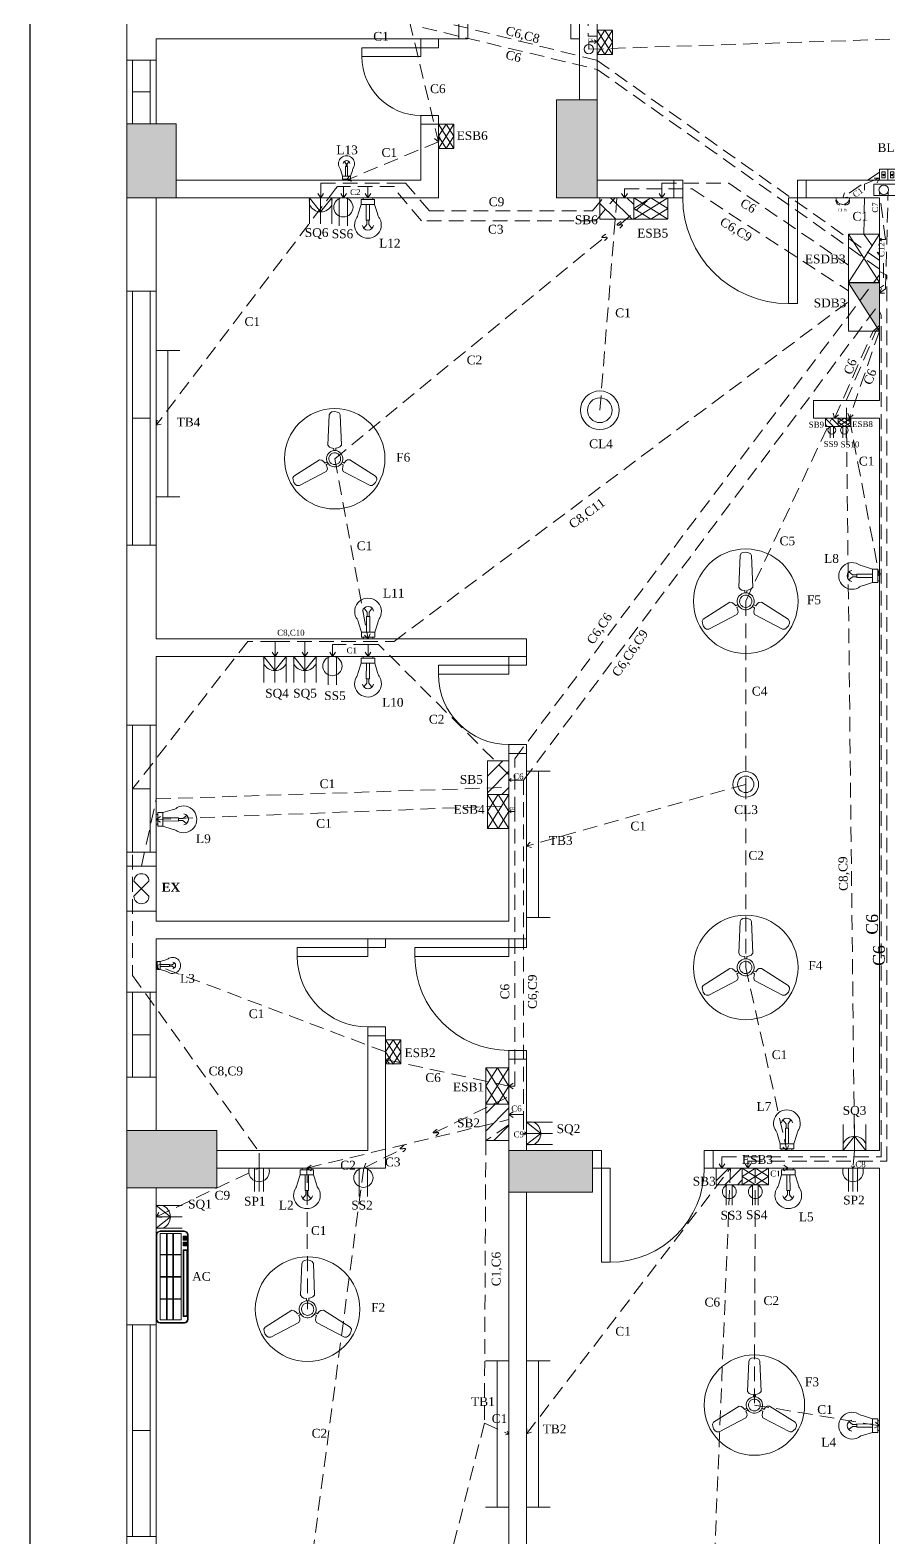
# Model space of a CAD drawing. Header units: inches. Extents: x -5775 to 2930, y 591 to 3437.
# Drawn here: x -3711 to -3419, y 852 to 1365 of the extents above; entities that cross this region are included whole.
import ezdxf

# ---------------------------------------------------------------- set-up
doc = ezdxf.new("R2010")
doc.units = ezdxf.units.IN
doc.header["$LTSCALE"] = 20
doc.header["$MEASUREMENT"] = 0
doc.linetypes.add('HIDDEN', pattern=[0.375, 0.25, -0.125])
doc.linetypes.add('HIDDENX2', pattern=[0.75, 0.5, -0.25])
doc.layers.get('0').update_dxf_attribs({"lineweight": 5})
for name, color, linetype, lineweight in [('apps', 6, 'Continuous', 5), ('Door', 32, 'Continuous', 5), ('EPS', 1, 'HIDDEN', 5), ('Feature', 6, 'Continuous', 5), ('Fitting', 6, 'Continuous', 5), ('INTER', 1, 'HIDDENX2', 5), ('MPS', 5, 'HIDDEN', 5), ('Pillar', 250, 'Continuous', 5), ('Window', 32, 'Continuous', 5)]:
    doc.layers.add(name, color=color, linetype=linetype, lineweight=lineweight)
doc.layers.add('Box Text', color=25, linetype='Continuous')
doc.styles.get("Standard").update_dxf_attribs({"font": 'times.ttf', "height": 6})
pattern_1 = [(315, (-205.471, 325.089), (3.977476, 3.977476), [])]

# ---------------------------------------------------------------- blocks, each defined once
blk = doc.blocks.new('Window1')
at = {"layer": 'Window'}
for p, q in [((36, 10), (-36, 10)), ((-36, 10), (-36, 0)), ((36, 0), (36, 10)), ((36, 8), (-36, 8)), ((0, 2), (0, 8)), ((-36, 2), (36, 2)), ((-36, 0), (36, 0))]:
    blk.add_line(p, q, dxfattribs=at)
blk = doc.blocks.new('Door1')
at = {"layer": 'Door'}
for points in [[(-6, 6), (-3, 6), (-3, 38), (-6, 38)], [(-41, 0), (-38, 0), (-38, 6), (-41, 6)], [(-3, 0), (0, 0), (0, 6), (-3, 6)]]:
    blk.add_lwpolyline(points, close=True, dxfattribs=at)
blk.add_arc((-6, 6), 32, 90, 180, dxfattribs=at)
blk = doc.blocks.new('Door2')
at = {"layer": 'Door'}
for points in [[(-6, 6), (-3, 6), (-3, 42), (-6, 42)], [(-45, 0), (-42, 0), (-42, 6), (-45, 6)], [(-3, 0), (0, 0), (0, 6), (-3, 6)]]:
    blk.add_lwpolyline(points, close=True, dxfattribs=at)
blk.add_arc((-6, 6), 36, 90, 180, dxfattribs=at)
blk = doc.blocks.new('Door3')
at = {"layer": 'Door'}
for points in [[(0, -3), (0, 0), (-6, 0), (-6, -3)], [(-6, -6), (-6, -3), (-30, -3), (-30, -6)], [(0, -33), (0, -30), (-6, -30), (-6, -33)]]:
    blk.add_lwpolyline(points, close=True, dxfattribs=at)
blk.add_arc((-6, -6), 24, 180, 270, dxfattribs=at)
blk = doc.blocks.new('Door4')
at = {"layer": 'Door'}
for points in [[(0, -3), (0, 0), (-6, 0), (-6, -3)], [(-26, -6), (-6, -6), (-6, -3), (-26, -3)], [(0, -29), (0, -26), (-6, -26), (-6, -29)]]:
    blk.add_lwpolyline(points, close=True, dxfattribs=at)
blk.add_arc((-6, -6), 20, 180, 270, dxfattribs=at)
blk = doc.blocks.new('Bulb')
at = {"layer": 'Feature'}
for p, q in [((-2.03, -0.08), (-2.64, -0.08)), ((-2.64, -0.08), (-2.64, -1.8)), ((-2.64, -1.8), (1.98, -1.8)), ((-0.85, -1.8), (-0.85, -7.14)), ((0.23, -7.14), (0.19, -1.8)), ((1.98, -0.08), (1.3, -0.08)), ((1.98, -1.8), (1.98, -0.08)), ((-0.65, -8.62), (-1.71, -9.96)), ((-0.85, -7.14), (0.23, -7.14)), ((-0.65, -7.14), (-0.65, -8.62)), ((0.02, -7.14), (0.02, -8.62)), ((0.02, -8.62), (1.03, -9.88))]:
    blk.add_line(p, q, dxfattribs=at)
blk.add_lwpolyline([(-2.03, 0.48), (1.3, 0.48), (1.3, -0.08), (-2.03, -0.08)], close=True, dxfattribs=at)
for centre, radius, start, end in [((-7.1, -4.32), 3.57, 319.3254, 349.8989), ((7.2, -4.26), 4.27, 189.3945, 214.7634), ((-0.36, -8.77), 4.55, 152.26, 27.133), ((-0.35, -8.62), 1.9, 189.2667, 350.3204)]:
    blk.add_arc(centre, radius, start, end, dxfattribs=at)
at = {"layer": 'Fitting'}
for p, q in [((-2.64, -1.8), (-3.59, -4.95)), ((1.98, -1.8), (2.99, -4.96))]:
    blk.add_line(p, q, dxfattribs=at)
blk = doc.blocks.new('Tube Light')
at = {"layer": 'Feature'}
for p, q in [((-4, 0), (-8, 0)), ((-8, 0), (0, 0)), ((-4, -26.55), (-4, 0)), ((-4, 0), (-4, -49.79)), ((-4, -49.79), (-8, -49.79)), ((-8, -49.79), (0, -49.79)), ((-7, -49.79), (-7, -49.79))]:
    blk.add_line(p, q, dxfattribs=at)
blk = doc.blocks.new('Lower Socket')
at = {"layer": 'Feature'}
for p, q in [((-10, -2.23), (0.01, -2.23)), ((-5.82, -4.12), (-10, -4.12)), ((-10, -6.01), (0.01, -6.01)), ((0.01, -4.12), (-5.82, -4.12)), ((-1.45, -6.01), (-5.39, -6.01)), ((-1.45, -2.23), (-5.38, -2.23)), ((0.01, 0), (0.01, -8.24))]:
    blk.add_line(p, q, dxfattribs=at)
blk.add_ellipse((-1.45, -4.12), major_axis=(3.09, 3.09), ratio=1, start_param=6.728827, end_param=10.549932, dxfattribs=at)
blk = doc.blocks.new('Fan')
at = {"layer": 'apps'}
blk.add_circle((0, 0), 17.79, dxfattribs=at)
at = {"layer": 'Feature'}
for p, q in [((-1.94, 15.59), (-2.4, 4.83)), ((-1.53, 16.32), (-1.94, 15.59)), ((-1.01, 16.59), (-1.53, 16.32)), ((0, 16.75), (-1.01, 16.59)), ((0.92, 16.52), (0, 16.75)), ((1.59, 16.23), (0.92, 16.52)), ((1.95, 15.59), (1.59, 16.23)), ((2.39, 4.84), (1.95, 15.59)), ((-2.4, 4.83), (-1.88, 4.1)), ((-1.88, 4.1), (-1.31, 3.82)), ((-1.31, 3.82), (-0.36, 3.69)), ((-0.36, 3.69), (-0.35, 2.87)), ((0.37, 3.71), (0.98, 3.86)), ((0.37, 2.87), (0.37, 3.71)), ((0.98, 3.86), (1.83, 4.18)), ((1.83, 4.18), (2.39, 4.84)), ((-5.38, -0.35), (-14.48, -6.11)), ((-12.53, -9.47), (-2.99, -4.5)), ((-4.53, -0.5), (-5.38, -0.35)), ((-3.83, -1.08), (-4.53, -0.5)), ((-3.4, -1.54), (-3.83, -1.08)), ((-2.67, -1.11), (-3.4, -1.54)), ((-3.02, -2.16), (-2.31, -1.73)), ((-2.65, -3.04), (-3.02, -2.16)), ((-2.99, -4.5), (-2.61, -3.68)), ((-2.61, -3.68), (-2.65, -3.04)), ((2.3, -1.75), (3.03, -2.18)), ((3.38, -1.53), (2.66, -1.13)), ((2.85, -2.77), (2.7, -3.68)), ((2.7, -3.68), (3, -4.49)), ((3.03, -2.18), (2.85, -2.77)), ((3, -4.49), (12.53, -9.49)), ((3.96, -0.77), (3.38, -1.53)), ((4.49, -0.42), (3.96, -0.77)), ((5.39, -0.34), (4.49, -0.42)), ((14.47, -6.11), (5.39, -0.34)), ((-14.48, -6.11), (-14.85, -6.74)), ((-14.85, -6.74), (-14.76, -7.47)), ((-14.76, -7.47), (-14.51, -8.37)), ((-14.51, -8.37), (-13.86, -9.17)), ((-13.86, -9.17), (-13.37, -9.49)), ((-13.37, -9.49), (-12.53, -9.47)), ((12.53, -9.49), (13.26, -9.5)), ((13.26, -9.5), (13.85, -9.05)), ((13.85, -9.05), (14.5, -8.38)), ((14.9, -6.83), (14.47, -6.11)), ((14.5, -8.38), (14.87, -7.42)), ((14.87, -7.42), (14.9, -6.83))]:
    blk.add_line(p, q, dxfattribs=at)
blk.add_ellipse((0, 0), major_axis=(-2.25, -1.81), ratio=1, start_param=0.1099272146712063, end_param=6.393112521850792, dxfattribs=at)
blk.add_open_spline([(-1.48, -1.48), (-1.33, -1.62), (-1.16, -1.75), (-0.67, -2.01), (-0.32, -2.09), (0.38, -2.08), (0.73, -1.99), (1.33, -1.65), (1.59, -1.4), (1.96, -0.8), (2.07, -0.46), (2.1, 0.24), (2.03, 0.59), (1.73, 1.22), (1.5, 1.49), (0.93, 1.9), (0.6, 2.03), (-0.09, 2.12), (-0.45, 2.07), (-1.1, 1.81), (-1.39, 1.6), (-1.83, 1.06), (-1.99, 0.73), (-2.12, 0.05), (-2.09, -0.31), (-1.89, -0.96), (-1.71, -1.25), (-1.48, -1.48)], degree=3, knots=[0.109927, 0.109927, 0.109927, 0.109927, 0.4073, 0.4073, 0.908424, 0.908424, 1.409547, 1.409547, 1.91067, 1.91067, 2.411794, 2.411794, 2.912917, 2.912917, 3.414041, 3.414041, 3.915164, 3.915164, 4.416287, 4.416287, 4.917411, 4.917411, 5.418534, 5.418534, 5.919658, 5.919658, 6.393113, 6.393113, 6.393113, 6.393113], dxfattribs=at)
blk = doc.blocks.new('Main Distribution Board')
at = {"layer": 'Feature'}
for p, q in [((0, 0), (-10.5, -16.45)), ((-10.5, 0), (0, -16.45))]:
    blk.add_line(p, q, dxfattribs=at)
at = {"layer": 'Fitting'}
for p, q in [((-10.5, -16.45), (-10.5, 0)), ((-10.5, 0), (0, 0)), ((0, 0), (0, -7.11)), ((0, -7.11), (0, -16.45)), ((0, -16.45), (-10.5, -16.45))]:
    blk.add_line(p, q, dxfattribs=at)
blk = doc.blocks.new('Meter Board')
at = {"layer": 'Feature', "color": 5}
blk.add_blockref('Main Distribution Board', (0, 0), dxfattribs=at)
blk = doc.blocks.new('com2')
at = {"layer": 'Feature'}
h = blk.add_hatch(dxfattribs=at)
h.set_pattern_fill('ANSI31', color=256, scale=45, angle=270, style=0)
h.set_pattern_definition(pattern_1)
h.paths.add_polyline_path([(-10.5, -16.45), (0, -16.45), (0, -7.11), (0, 0), (-10.5, 0)])
at = {"layer": 'apps'}
for p, q in [((-10.5, -24.68), (-5.25, -16.45)), ((-5.25, -16.45), (0, -24.68)), ((-5.25, -32.91), (-10.5, -24.68)), ((0, -24.68), (-5.25, -32.91))]:
    blk.add_line(p, q, dxfattribs=at)
at = {"layer": 'Feature'}
for p, q in [((-10.5, -16.45), (-10.5, 0)), ((-10.5, 0), (0, 0)), ((0, 0), (0, -7.11)), ((0, -7.11), (0, -16.45)), ((0, -16.45), (-10.5, -16.45))]:
    blk.add_line(p, q, dxfattribs=at)
at = {"layer": 'Feature', "color": 5}
blk.add_blockref('Meter Board', (0, -16.45), dxfattribs=at)
blk = doc.blocks.new('Switch Board')
at = {"layer": 'Feature'}
h = blk.add_hatch(dxfattribs=at)
h.set_pattern_fill('ANSI31', color=256, scale=45, angle=270, style=0)
h.set_pattern_definition(pattern_1)
h.paths.add_polyline_path([(-10.5, -16.45), (0, -16.45), (0, -7.11), (0, 0), (-10.5, 0)])
for p, q in [((-10.5, -16.45), (-10.5, 0)), ((-10.5, 0), (0, 0)), ((0, 0), (0, -7.11)), ((0, -7.11), (0, -16.45)), ((0, -16.45), (-10.5, -16.45))]:
    blk.add_line(p, q, dxfattribs=at)
blk = doc.blocks.new('Combined SBEMSB')
at = {"layer": 'Feature'}
h = blk.add_hatch(dxfattribs=at)
h.set_pattern_fill('ANSI31', color=256, scale=45, angle=270, style=0)
h.set_pattern_definition(pattern_1)
h.paths.add_polyline_path([(-10.5, -16.45), (0, -16.45), (0, -7.11), (0, 0), (-10.5, 0)])
at = {"layer": 'apps'}
for p, q in [((-10.5, -24.68), (-5.25, -16.45)), ((-5.25, -16.45), (0, -24.68)), ((-5.25, -32.91), (-10.5, -24.68)), ((0, -24.68), (-5.25, -32.91))]:
    blk.add_line(p, q, dxfattribs=at)
at = {"layer": 'Feature'}
for p, q in [((-10.5, -16.45), (-10.5, 0)), ((-10.5, 0), (0, 0)), ((0, 0), (0, -7.11)), ((-23.34, -6.33), (-10.93, -6.33)), ((-14.87, -6.33), (-18.81, -6.33)), ((0, -7.11), (0, -16.45)), ((-23.34, -10.11), (-10.93, -10.11)), ((-14.87, -10.11), (-18.81, -10.11)), ((0, -16.45), (-10.5, -16.45)), ((-23.34, -22.79), (-10.93, -22.79)), ((-23.34, -26.57), (-10.93, -26.57)), ((-14.87, -22.79), (-18.81, -22.79)), ((-14.87, -26.57), (-18.81, -26.57))]:
    blk.add_line(p, q, dxfattribs=at)
for centre in [(-14.87, -8.23), (-14.87, -24.68)]:
    blk.add_ellipse(centre, major_axis=(3.09, 3.09), ratio=1, start_param=2.35619449019234, end_param=8.639379797371927, dxfattribs=at)
at = {"layer": 'Feature', "color": 5}
blk.add_blockref('Meter Board', (0, -16.45), dxfattribs=at)
blk = doc.blocks.new('ESDB')
at = {"layer": 'apps'}
blk.add_hatch(color=256, dxfattribs=at).paths.add_polyline_path([(0, 0), (-10.5, 0), (0, -16.45), (0, -7.11)])
at = {"layer": 'Feature'}
blk.add_line((-10.5, 0), (0, -16.45), dxfattribs=at)
at = {"layer": 'Fitting'}
for p, q in [((-10.5, -16.45), (-10.5, 0)), ((-10.5, 0), (0, 0)), ((0, 0), (0, -7.11)), ((0, -7.11), (0, -16.45)), ((0, -16.45), (-10.5, -16.45))]:
    blk.add_line(p, q, dxfattribs=at)
blk = doc.blocks.new('esb')
at = {"layer": 'apps'}
for p, q in [((-10.5, -8.23), (-5.25, 0)), ((-5.25, 0), (0, -8.23)), ((-5.25, -16.45), (-10.5, -8.23)), ((0, -8.23), (-5.25, -16.45))]:
    blk.add_line(p, q, dxfattribs=at)
at = {"layer": 'Feature'}
blk.add_line((0, 0), (-10.5, 0), dxfattribs=at)
at = {"layer": 'Feature', "color": 5}
blk.add_blockref('Meter Board', (0, 0), dxfattribs=at)
blk = doc.blocks.new('2 Pin')
at = {"layer": 'Feature'}
for p, q in [((-12.83, 1.98), (-0.43, 1.98)), ((-4.37, 1.98), (-8.3, 1.98)), ((-12.83, -1.8), (-0.43, -1.8)), ((-4.37, -1.8), (-8.31, -1.8))]:
    blk.add_line(p, q, dxfattribs=at)
blk.add_ellipse((-4.37, 0.08), major_axis=(3.09, 3.09), ratio=1, start_param=2.35619449019234, end_param=8.639379797371927, dxfattribs=at)
blk = doc.blocks.new('AC')
at = {"layer": 'Feature'}
for p, q in [((0, 38.38), (0, 0)), ((0.26, 0.12), (0.26, 38.26)), ((12.83, 40.09), (1.66, 40.09)), ((1.83, 39.83), (12.66, 39.83)), ((1.83, 38.96), (1.83, -0.26)), ((11.28, 38.96), (1.83, 38.96)), ((4.73, 29.47), (4.73, 38.96)), ((4.93, 29.47), (4.93, 38.96)), ((7.59, 29.47), (7.59, 38.96)), ((7.79, 29.47), (7.79, 38.96)), ((11.28, -0.26), (11.28, 38.96)), ((13.91, 37.68), (12.21, 37.68)), ((12.21, 37.68), (12.21, 35.97)), ((12.21, 35.97), (13.91, 35.97)), ((13.91, 35.04), (12.21, 35.04)), ((12.21, 35.04), (12.21, 33.33)), ((13.71, 37.52), (12.36, 36.18)), ((13.52, 37.52), (12.36, 36.36)), ((13.34, 37.52), (12.36, 36.55)), ((13.15, 37.52), (12.36, 36.73)), ((12.97, 37.52), (12.36, 36.92)), ((12.79, 37.52), (12.36, 37.1)), ((12.6, 37.52), (12.36, 37.29)), ((12.42, 37.52), (12.36, 37.47)), ((13.76, 37.52), (12.36, 37.52)), ((12.36, 37.52), (12.36, 36.13)), ((13.62, 36.13), (12.36, 37.38)), ((13.43, 36.13), (12.36, 37.2)), ((13.25, 36.13), (12.36, 37.01)), ((13.06, 36.13), (12.36, 36.83)), ((12.88, 36.13), (12.36, 36.64)), ((12.69, 36.13), (12.36, 36.46)), ((12.51, 36.13), (12.36, 36.27)), ((12.36, 36.13), (13.76, 36.13)), ((13.76, 34.88), (12.36, 34.88)), ((12.36, 34.88), (12.36, 33.49)), ((13.71, 34.88), (12.36, 33.54)), ((13.52, 34.88), (12.36, 33.72)), ((13.34, 34.88), (12.36, 33.9)), ((13.15, 34.88), (12.36, 34.09)), ((12.97, 34.88), (12.36, 34.27)), ((12.79, 34.88), (12.36, 34.46)), ((12.6, 34.88), (12.36, 34.64)), ((12.42, 34.88), (12.36, 34.83)), ((13.62, 33.49), (12.36, 34.74)), ((13.43, 33.49), (12.36, 34.56)), ((13.25, 33.49), (12.36, 34.37)), ((13.06, 33.49), (12.36, 34.19)), ((13.76, 36.18), (12.41, 37.52)), ((13.76, 33.53), (12.41, 34.88)), ((13.76, 37.38), (12.5, 36.13)), ((13.76, 34.74), (12.5, 33.49)), ((13.76, 36.36), (12.6, 37.52)), ((13.76, 33.72), (12.6, 34.88)), ((13.76, 37.2), (12.69, 36.13)), ((13.76, 34.56), (12.69, 33.49)), ((13.76, 36.55), (12.78, 37.52)), ((13.76, 33.9), (12.78, 34.88)), ((13.76, 37.01), (12.87, 36.13)), ((13.76, 34.37), (12.87, 33.49)), ((13.76, 36.73), (12.96, 37.52)), ((13.76, 34.09), (12.96, 34.88)), ((13.76, 36.83), (13.06, 36.13)), ((13.76, 34.19), (13.06, 33.49)), ((13.76, 36.92), (13.15, 37.52)), ((13.76, 34.27), (13.15, 34.88)), ((13.76, 36.64), (13.24, 36.13)), ((13.76, 37.1), (13.33, 37.52)), ((13.76, 34.46), (13.33, 34.88)), ((13.76, 36.46), (13.43, 36.13)), ((13.76, 37.28), (13.52, 37.52)), ((13.76, 34.64), (13.52, 34.88)), ((13.76, 36.27), (13.61, 36.13)), ((13.76, 37.47), (13.7, 37.52)), ((13.76, 34.83), (13.7, 34.88)), ((13.76, 36.13), (13.76, 37.52)), ((13.76, 33.49), (13.76, 34.88)), ((13.91, 35.97), (13.91, 37.68)), ((13.91, 33.33), (13.91, 35.04)), ((14.22, 0.12), (14.22, 38.26)), ((14.49, 38.38), (14.49, 0)), ((11.28, 29.47), (1.83, 29.47)), ((1.83, 29.22), (11.28, 29.22)), ((4.73, 19.47), (4.73, 29.22)), ((4.93, 19.47), (4.93, 29.22)), ((7.59, 19.47), (7.59, 29.22)), ((7.79, 19.47), (7.79, 29.22)), ((12.17, 31.62), (12.17, 1.3)), ((13.86, 31.62), (12.17, 31.62)), ((13.86, 31.3), (12.17, 31.3)), ((12.21, 33.33), (13.91, 33.33)), ((12.88, 33.49), (12.36, 34)), ((12.69, 33.49), (12.36, 33.82)), ((12.51, 33.49), (12.36, 33.63)), ((12.36, 33.49), (13.76, 33.49)), ((12.53, 1.3), (12.53, 31.62)), ((13.76, 34), (13.24, 33.49)), ((13.76, 33.82), (13.43, 33.49)), ((13.76, 33.63), (13.61, 33.49)), ((13.86, 1.3), (13.86, 31.62)), ((11.28, 19.47), (1.83, 19.47)), ((1.83, 19.22), (11.28, 19.22)), ((4.73, 9.39), (4.73, 19.22)), ((4.93, 9.39), (4.93, 19.22)), ((7.59, 9.39), (7.59, 19.22)), ((7.79, 9.39), (7.79, 19.22)), ((11.28, 9.39), (1.83, 9.39)), ((1.83, 9.14), (11.28, 9.14)), ((4.73, -0.26), (4.73, 9.14)), ((4.93, -0.26), (4.93, 9.14)), ((7.59, -0.26), (7.59, 9.14)), ((7.79, -0.26), (7.79, 9.14)), ((13.86, 1.59), (12.17, 1.59)), ((12.17, 1.3), (13.86, 1.3)), ((1.77, -1.71), (12.83, -1.71)), ((1.83, -0.26), (11.28, -0.26)), ((1.83, -1.45), (12.66, -1.45))]:
    blk.add_line(p, q, dxfattribs=at)
for centre, radius, start, end in [((1.83, 38.26), 1.83, 95.33678, 176.28549), ((1.83, 38.26), 1.57, 90, 180), ((12.66, 38.26), 1.57, 0, 90), ((12.66, 38.26), 1.83, 3.71451, 84.66322), ((1.83, 0.12), 1.83, 183.71451, 268.10887), ((1.83, 0.12), 1.57, 180, 270), ((12.66, 0.12), 1.57, 270, 0), ((12.66, 0.12), 1.83, 271.89113, 356.28549)]:
    blk.add_arc(centre, radius, start, end, dxfattribs=at)
blk = doc.blocks.new('Exhaust Fan')
at = {"layer": 'apps'}
for p, q in [((0, -7.65), (0, 7.65)), ((0, 7.65), (10, 7.65)), ((10, 7.65), (10, -7.65)), ((7.55, 2.55), (2.45, -2.55)), ((2.45, 2.55), (7.55, -2.55)), ((10, -7.65), (0, -7.65))]:
    blk.add_line(p, q, dxfattribs=at)
for centre, start, end in [((5, 2.55), 0, 180), ((5, -2.55), 180, 0)]:
    blk.add_arc(centre, 2.55, start, end, dxfattribs=at)
blk = doc.blocks.new('Q')
at = {"layer": 'apps'}
h = blk.add_hatch(color=256, dxfattribs=at)
edge = h.paths.add_edge_path()
edge.add_line((-3.19, 0), (-3.47, 0))
edge.add_ellipse((-0.02, -0.53), major_axis=(-2.47, 2.47), ratio=1, start_angle=396.2697, end_angle=429.8093)
edge.add_line((-3.19, -2), (-3.19, 0))
edge = h.paths.add_edge_path()
edge.add_ellipse((-0.02, -0.53), major_axis=(-2.47, 2.47), ratio=1, start_angle=561.4193, end_angle=593.8721)
edge.add_line((3.44, 0.01), (3.19, 0.01))
edge.add_line((3.19, 0.01), (3.19, -1.93))
blk.add_line((-3.19, 0), (3.19, 0), dxfattribs=at)
at = {"layer": 'Feature'}
for p, q in [((-0.02, -4.03), (3.19, 0)), ((3.19, -7.37), (3.19, 0)), ((-3.19, -7.37), (-3.19, 0)), ((-3.19, 0), (-0.02, -4.03)), ((-0.02, 0), (-0.02, -4.03)), ((-0.02, -4.03), (-0.02, -7.37))]:
    blk.add_line(p, q, dxfattribs=at)
blk.add_ellipse((-0.02, -0.53), major_axis=(-2.47, 2.47), ratio=1, start_param=7.501587, end_param=9.798615, dxfattribs=at)
blk = doc.blocks.new('Celling Fan')
at = {"layer": 'Feature', "lineweight": 5}
blk.add_ellipse((0, 0), major_axis=(3.09, 3.09), ratio=1, start_param=2.35619449019234, end_param=8.639379797371927, dxfattribs=at)
at = {"layer": 'Fitting'}
blk.add_circle((0, 0), 2.8, dxfattribs=at)
blk = doc.blocks.new('SDB')
at = {"layer": 'Feature', "color": 5}
blk.add_blockref('Main Distribution Board', (5.25, 8.23), dxfattribs=at)
blk = doc.blocks.new('E Switch Board')
at = {"layer": 'apps'}
for p, q in [((-10.5, -8.2), (-5.3, 0)), ((-5.3, 0), (0, -8.2)), ((-5.3, -16.5), (-10.5, -8.2)), ((0, -8.2), (-5.3, -16.5))]:
    blk.add_line(p, q, dxfattribs=at)
at = {"layer": 'Feature', "color": 5}
blk.add_blockref('Meter Board', (0, 0), dxfattribs=at)
blk = doc.blocks.new('arroeMPS')
at = {"layer": 'MPS'}
for q in [(-1.48, 0.97), (-1.48, -0.97)]:
    blk.add_line((0, 0), q, dxfattribs=at)
blk = doc.blocks.new('arrowMPS')
at = {"layer": 'EPS'}
for q in [(-1.48, 0.97), (-1.48, -0.97)]:
    blk.add_line((0, 0), q, dxfattribs=at)
blk = doc.blocks.new('Bell')
at = {"layer": 'Feature'}
h = blk.add_hatch(color=256, dxfattribs=at)
h.paths.add_polyline_path([(-8.1, 3.5, 1), (-9.1, 3.5, 1)])
h.paths.add_polyline_path([(-2.4, 3.5, 1), (-3.4, 3.5, 1)])
blk.add_line((-8.6, 0), (-2.6, 0))
for p, q in [((-11.5, 0), (-11.5, 7.4)), ((-11.5, 7.4), (0, 7.4)), ((-5, 0), (-11.5, 0)), ((-8.6, 7.4), (-5.8, 7.4)), ((-5.8, 0), (-5.8, 7.4)), ((-5.8, 0), (-2.6, 0)), ((0, 0), (-5, 0)), ((0, 7.4), (0, 0))]:
    blk.add_line(p, q, dxfattribs=at)
for points in [[(-9.8, 5.6), (-7.6, 5.6), (-7.6, 1.4), (-9.8, 1.4)], [(-3.9, 5.5), (-1.7, 5.5), (-1.7, 1.4), (-3.9, 1.4)]]:
    blk.add_lwpolyline(points, close=True, dxfattribs=at)
for centre in [(-8.6, 3.5), (-2.9, 3.5)]:
    blk.add_circle(centre, 0.52, dxfattribs=at)
blk = doc.blocks.new('arrrrrrrrrrr')
at = {"layer": 'MPS'}
for q in [(-0.99, 0.65), (-0.99, -0.65)]:
    blk.add_line((0, 0), q, dxfattribs=at)
blk = doc.blocks.new('arrrrrrrrEEE')
at = {"layer": 'EPS'}
for q in [(-0.99, 0.65), (-0.99, -0.65)]:
    blk.add_line((0, 0), q, dxfattribs=at)

msp = doc.modelspace()

# ---------------------------------------------------------------- hatches: boundary and pattern name
at = {"layer": 'Pillar'}
h = msp.add_hatch(dxfattribs=at)
h.set_pattern_fill('AR-SAND', color=256, style=0)
h.set_pattern_definition([(37.5, (-3677.732, 753.861), (-0.0629934, 1.9268238), [0, -1.52, 0, -1.7, 0, -1.625]), (7.5, (-3677.732, 753.861), (1.769777, 2.822146), [0, -0.82, 0, -1.37, 0, -0.525]), (327.5, (-3678.962, 753.861), (3.114142, 0.005659), [0, -0.5, 0, -1.8, 0, -2.35]), (317.5, (-3678.962, 753.861), (3.006127, 0.8776756), [0, -0.25, 0, -1.18, 0, -1.35])])
h.paths.add_polyline_path([(-3159.73, 799.3), (-3190.38, 799.3), (-3190.38, 779.86), (-3159.73, 779.86)])
h.paths.add_polyline_path([(-3159.73, 990.59), (-3190.38, 990.59), (-3190.38, 971.15), (-3159.73, 971.15)])
h.paths.add_polyline_path([(-3289.73, 792.34), (-3303.18, 792.34), (-3303.18, 753.86), (-3289.73, 753.86)])
h.paths.add_polyline_path([(-3289.73, 983.86), (-3318.15, 983.86), (-3318.15, 977.86), (-3318.15, 969.64), (-3289.73, 969.64)])
h.paths.add_polyline_path([(-3159.73, 1333.03), (-3169.73, 1333.03), (-3176.52, 1333.03), (-3176.52, 1307.86), (-3159.73, 1307.86)])
h.paths.add_polyline_path([(-3305.88, 1341.09), (-3319.73, 1341.09), (-3319.73, 1313.86), (-3319.73, 1307.86), (-3313.73, 1307.86), (-3305.88, 1307.86)])
h.paths.add_polyline_path([(-3517.73, 1497.86), (-3529.19, 1497.86), (-3529.19, 1487.86), (-3517.73, 1487.86)])
h.paths.add_polyline_path([(-3660.94, 1333.03), (-3677.73, 1333.03), (-3677.73, 1307.86), (-3660.94, 1307.86)])
h.paths.add_polyline_path([(-3517.73, 1341.09), (-3531.58, 1341.09), (-3531.58, 1307.86), (-3523.73, 1307.86), (-3517.73, 1307.86), (-3517.73, 1313.86)])
h.paths.add_polyline_path([(-3647.08, 990.59), (-3677.73, 990.59), (-3677.73, 971.15), (-3647.08, 971.15)])
h.paths.add_polyline_path([(-3519.31, 983.86), (-3547.73, 983.86), (-3547.73, 969.64), (-3519.31, 969.64)])
h.paths.add_polyline_path([(-3647.08, 799.3), (-3677.73, 799.3), (-3677.73, 779.86), (-3647.08, 779.86)])
h.paths.add_polyline_path([(-3534.28, 792.34), (-3547.73, 792.34), (-3547.73, 753.86), (-3534.28, 753.86)])

# ---------------------------------------------------------------- linework, layer by layer
for p, q in [((-3517.73, 1487.86), (-3517.73, 1313.86)), ((-3517.73, 1487.86), (-3517.73, 1313.86)), ((-3677.73, 1478.42), (-3677.73, 727.86)), ((-3667.73, 1361.86), (-3667.73, 1333.03)), ((-3667.73, 1361.86), (-3577.73, 1361.86)), ((-3577.73, 1361.86), (-3577.73, 1355.86)), ((-3571.73, 1361.86), (-3571.73, 1358.86)), ((-3571.73, 1361.86), (-3561.73, 1361.86)), ((-3526.73, 1361.86), (-3523.73, 1361.86)), ((-3523.73, 1361.86), (-3523.73, 1341.09)), ((-3577.73, 1335.86), (-3577.73, 1313.86)), ((-3571.73, 1335.86), (-3571.73, 1307.86)), ((-3660.94, 1313.86), (-3577.73, 1313.86)), ((-3517.73, 1313.86), (-3491.63, 1313.86)), ((-3491.63, 1313.86), (-3488.63, 1313.86)), ((-3449.63, 1313.86), (-3446.63, 1313.86)), ((-3446.63, 1313.86), (-3418.85, 1313.86)), ((-3390.83, 1313.86), (-3418.85, 1313.86)), ((-3667.73, 1307.86), (-3667.73, 1157.86)), ((-3667.73, 1307.86), (-3571.73, 1307.86)), ((-3517.73, 1307.86), (-3491.63, 1307.86)), ((-3491.63, 1307.86), (-3488.63, 1307.86)), ((-3452.63, 1307.86), (-3446.63, 1307.86)), ((-3446.63, 1307.86), (-3421.73, 1307.86)), ((-3423.58, 1312.49), (-3413.53, 1312.49)), ((-3423.58, 1308.6), (-3423.58, 1312.49)), ((-3413.62, 1308.6), (-3423.58, 1308.6)), ((-3421.73, 1307.86), (-3421.73, 1238.86)), ((-3444.14, 1232.86), (-3444.14, 1238.86)), ((-3444.14, 1238.86), (-3421.73, 1238.86)), ((-3421.73, 1232.86), (-3444.14, 1232.86)), ((-3421.73, 1232.86), (-3421.73, 983.86)), ((-3667.73, 1157.86), (-3541.73, 1157.86)), ((-3541.73, 1157.86), (-3541.73, 1148.86)), ((-3667.73, 1151.86), (-3667.73, 1061.86)), ((-3667.73, 1151.86), (-3547.73, 1151.86)), ((-3547.73, 1151.86), (-3547.73, 1145.86)), ((-3547.73, 1121.86), (-3547.73, 1061.86)), ((-3541.73, 1121.86), (-3541.73, 1052.86)), ((-3667.73, 1061.86), (-3547.73, 1061.86)), ((-3667.73, 1055.86), (-3667.73, 990.59)), ((-3667.73, 1055.86), (-3595.73, 1055.86)), ((-3595.73, 1049.86), (-3595.73, 1055.86)), ((-3589.73, 1055.86), (-3547.73, 1055.86)), ((-3589.73, 1052.86), (-3589.73, 1055.86)), ((-3547.73, 1055.86), (-3547.73, 1049.86)), ((-3595.73, 983.86), (-3595.73, 1025.86)), ((-3589.73, 977.86), (-3589.73, 1025.86)), ((-3547.73, 1017.86), (-3547.73, 977.86)), ((-3541.73, 1017.86), (-3541.73, 983.86)), ((-3647.08, 983.86), (-3595.73, 983.86)), ((-3541.73, 983.86), (-3516.31, 983.86)), ((-3481.31, 983.86), (-3421.73, 983.86)), ((-3647.08, 977.86), (-3589.73, 977.86)), ((-3547.73, 977.86), (-3547.73, 976.86)), ((-3547.73, 977.86), (-3547.73, 785.86)), ((-3519.31, 977.86), (-3513.31, 977.86)), ((-3481.31, 977.86), (-3421.73, 977.86)), ((-3421.73, 977.86), (-3421.73, 976.86)), ((-3421.73, 977.86), (-3421.73, 833.86)), ((-3667.73, 971.15), (-3667.73, 799.3)), ((-3541.73, 969.64), (-3541.73, 833.86))]:
    msp.add_line(p, q)
for centre, radius in [((-3520.58, 1358.37), 1.56), ((-3420.23, 1310.52), 1.64)]:
    msp.add_circle(centre, radius)
at = {"layer": 'Box Text'}
msp.add_lwpolyline([(-3710.6, 1567.77), (-3125.06, 1567.77), (-3125.06, 696.94), (-3710.6, 696.94)], close=True, dxfattribs=at)
at = {"layer": 'EPS'}
for p, q in [((-3520.76, 1453.78), (-3520.76, 1362.82)), ((-3581.54, 1367.86), (-3571.73, 1326.89)), ((-3577.13, 1365.76), (-3517.73, 1351.47)), ((-3520.76, 1362.82), (-3517.73, 1362.82)), ((-3520.58, 1358.37), (-3520.58, 1360.9)), ((-3520.58, 1360.9), (-3517.73, 1360.9)), ((-3517.73, 1351.47), (-3421.74, 1283.63)), ((-3571.73, 1326.89), (-3602.96, 1313.86)), ((-3495.7, 1307.86), (-3495.7, 1312.79)), ((-3495.7, 1312.79), (-3472.96, 1312.79)), ((-3472.96, 1312.79), (-3432.24, 1284.92)), ((-3421.73, 1316.52), (-3434.18, 1307.86)), ((-3426.76, 1312.49), (-3421.73, 1314.54)), ((-3510.22, 1298.56), (-3499.5, 1307.86)), ((-3426.99, 1295.42), (-3426.76, 1312.49)), ((-3419.68, 1293.61), (-3421.69, 1309.79)), ((-3607, 1219.08), (-3515.37, 1294.33)), ((-3426.99, 1295.42), (-3421.74, 1288.3)), ((-3419.68, 1293.61), (-3421.74, 1293.61)), ((-3419.19, 1281.53), (-3421.74, 1282.72)), ((-3545.75, 1117.07), (-3421.74, 1281.63)), ((-3421.74, 1281.63), (-3421.74, 1262.5)), ((-3419.19, 980.21), (-3419.19, 1281.53)), ((-3421.73, 1262.51), (-3431.95, 1232.86)), ((-3431.95, 1232.86), (-3421.73, 1179.23)), ((-3607, 1219.08), (-3595.66, 1157.86)), ((-3545.75, 1099.12), (-3545.75, 1117.07)), ((-3667.73, 1096.45), (-3547.73, 1101.08)), ((-3545.75, 1099.12), (-3547.75, 1099.12)), ((-3545.75, 1005.74), (-3545.75, 1099.12)), ((-3589.72, 1017.36), (-3667.73, 1046.79)), ((-3547.73, 1005.74), (-3589.73, 1014.82)), ((-3547.73, 1005.74), (-3545.75, 1005.74)), ((-3573.12, 989.84), (-3547.73, 1002.24)), ((-3597.15, 977.86), (-3583.99, 984.43)), ((-3466.44, 977.86), (-3466.44, 980.21)), ((-3466.44, 980.21), (-3419.19, 980.21)), ((-3597.15, 977.86), (-3616.22, 833.86)), ((-3463.93, 977.86), (-3464.24, 897.27)), ((-3464.24, 897.27), (-3421.73, 890.26))]:
    msp.add_line(p, q, dxfattribs=at)
at = {"layer": 'Fitting'}
for centre, radius, start, end in [((-3434.18, 1307.86), 2.31, 180, 0), ((-3435.12, 1306.8), 1.4, 169.617, 268.4409), ((-3433.25, 1306.8), 1.4, 256.7117, 10.5069)]:
    msp.add_arc(centre, radius, start, end, dxfattribs=at)
at = {"layer": 'INTER'}
for points in [[(-3509.65, 1299.71), (-3510.91, 1298.55), (-3509.15, 1298.55), (-3510.03, 1297.51)], [(-3514.79, 1295.48), (-3516.06, 1294.33), (-3514.3, 1294.33), (-3515.18, 1293.29)], [(-3572.16, 991.02), (-3573.43, 989.87), (-3571.67, 989.87), (-3572.55, 988.82)], [(-3583.42, 985.58), (-3584.68, 984.43), (-3582.92, 984.43), (-3583.8, 983.38)]]:
    msp.add_spline(points, degree=3, dxfattribs=at)
at = {"layer": 'MPS'}
for p, q in [((-3566.43, 1366.69), (-3517.73, 1354.53)), ((-3520.58, 1358.37), (-3324.67, 1364.81)), ((-3517.73, 1354.53), (-3420.37, 1285.56)), ((-3611.76, 1310.88), (-3611.76, 1312.78)), ((-3611.76, 1312.78), (-3586.62, 1312.78)), ((-3586.62, 1312.78), (-3582.95, 1312.78)), ((-3582.95, 1312.78), (-3574.8, 1303.41)), ((-3606.74, 1310.82), (-3667.73, 1230.45)), ((-3611.76, 1307.86), (-3611.76, 1310.88)), ((-3606.11, 1311.65), (-3606.74, 1310.82)), ((-3604, 1311.65), (-3606.11, 1311.65)), ((-3586.62, 1311.65), (-3604, 1311.65)), ((-3604, 1311.65), (-3604, 1307.86)), ((-3595.7, 1307.86), (-3595.7, 1311.65)), ((-3577.5, 1300), (-3586.62, 1310.82)), ((-3519.36, 1303.41), (-3515.67, 1307.86)), ((-3518.18, 1300), (-3511.66, 1307.86)), ((-3511.01, 1307.86), (-3516.82, 1235.58)), ((-3508.43, 1307.86), (-3508.43, 1310.84)), ((-3508.43, 1310.84), (-3485.47, 1310.84)), ((-3485.47, 1310.84), (-3432.23, 1276.14)), ((-3419.65, 1276.91), (-3418.76, 1309.8)), ((-3574.8, 1303.41), (-3522.09, 1303.41)), ((-3522.09, 1303.41), (-3519.36, 1303.41)), ((-3518.18, 1300), (-3577.5, 1300)), ((-3420.37, 1285.56), (-3420.37, 1278.03)), ((-3420.37, 1278.03), (-3421.73, 1277.11)), ((-3421.73, 1275.4), (-3419.65, 1276.91)), ((-3586.8, 1156.97), (-3432.23, 1272.54)), ((-3542.74, 1109.75), (-3421.73, 1271.85)), ((-3421.14, 1268.02), (-3421.73, 1269.06)), ((-3421.14, 981.7), (-3421.14, 1268.02)), ((-3437.03, 1232.86), (-3423.84, 1262.51)), ((-3433, 1238.86), (-3422.9, 1262.51)), ((-3423.84, 1262.51), (-3421.73, 1264.44)), ((-3422.9, 1262.51), (-3421.73, 1263.6)), ((-3430.18, 983.86), (-3433, 1238.86)), ((-3467.19, 1170.61), (-3437.93, 1232.86)), ((-3467.19, 1170.61), (-3467.19, 1108.36)), ((-3636.56, 1156.97), (-3675.73, 1106.86)), ((-3627.3, 1156.97), (-3636.56, 1156.97)), ((-3627.3, 1151.86), (-3627.3, 1156.97)), ((-3627.3, 1156.97), (-3586.8, 1156.97)), ((-3617.14, 1151.86), (-3617.16, 1156.97)), ((-3595.66, 1155.91), (-3607.73, 1155.91)), ((-3607.73, 1155.91), (-3607.73, 1151.86)), ((-3595.66, 1151.86), (-3595.66, 1155.91)), ((-3592.07, 1155.91), (-3595.66, 1155.91)), ((-3547.73, 1111.63), (-3592.07, 1155.91)), ((-3547.73, 1109.83), (-3542.74, 1109.75)), ((-3542.74, 1109.75), (-3542.74, 995.98)), ((-3467.19, 1108.36), (-3541.73, 1087.36)), ((-3467.19, 1108.36), (-3467.19, 1046.11)), ((-3675.73, 1106.86), (-3675.73, 1043.36)), ((-3672.73, 1080.52), (-3667.73, 1103.39)), ((-3667.73, 1103.39), (-3547.73, 1107.34)), ((-3467.19, 1046.11), (-3453.19, 983.86)), ((-3675.73, 1043.36), (-3632.73, 983.34)), ((-3542.74, 996.06), (-3547.73, 996.06)), ((-3542.74, 995.98), (-3542.74, 989.67)), ((-3616.45, 977.86), (-3547.73, 994.37)), ((-3547.73, 992.57), (-3555.61, 987.23)), ((-3542.74, 989.67), (-3541.73, 989.67)), ((-3555.61, 987.23), (-3556.1, 891.08)), ((-3632.73, 977.88), (-3632.73, 983.34)), ((-3475.31, 977.86), (-3475.31, 981.7)), ((-3475.31, 981.7), (-3421.14, 981.7)), ((-3430.2, 983.86), (-3430.71, 977.86)), ((-3667.73, 961.29), (-3632.73, 977.86)), ((-3616.45, 977.86), (-3616.22, 929.86)), ((-3541.73, 887.45), (-3472.41, 977.86)), ((-3472.41, 977.86), (-3478.28, 833.86)), ((-3472.41, 977.86), (-3452.72, 977.86)), ((-3452.72, 977.86), (-3472.41, 977.86)), ((-3556.1, 891.08), (-3582.78, 785.86)), ((-3556.1, 891.08), (-3547.73, 887.39))]:
    msp.add_line(p, q, dxfattribs=at)
at = {"layer": 'Pillar'}
for p, q in [((-3531.58, 1307.86), (-3531.58, 1341.09)), ((-3531.58, 1341.09), (-3517.73, 1341.09)), ((-3517.73, 1341.09), (-3517.73, 1313.86)), ((-3677.73, 1333.03), (-3660.94, 1333.03)), ((-3677.73, 1307.86), (-3677.73, 1333.03)), ((-3660.94, 1333.03), (-3660.94, 1307.86)), ((-3517.73, 1313.86), (-3517.73, 1307.86)), ((-3660.94, 1307.86), (-3677.73, 1307.86)), ((-3523.73, 1307.86), (-3531.58, 1307.86)), ((-3523.73, 1307.86), (-3517.73, 1307.86)), ((-3677.73, 971.15), (-3677.73, 990.59)), ((-3677.73, 990.59), (-3647.08, 990.59)), ((-3647.08, 990.59), (-3647.08, 971.15)), ((-3547.73, 983.86), (-3519.31, 983.86)), ((-3547.73, 969.64), (-3547.73, 983.86)), ((-3519.31, 983.86), (-3519.31, 969.64)), ((-3647.08, 971.15), (-3677.73, 971.15)), ((-3519.31, 969.64), (-3547.73, 969.64))]:
    msp.add_line(p, q, dxfattribs=at)

# ---------------------------------------------------------------- block references
for name, p in [('Door1', (-3523.73, 1361.86)), ('Door3', (-3541.73, 1151.86))]:
    msp.add_blockref(name, p)
at = {"xscale": -1, "rotation": 180}
msp.add_blockref('Door2', (-3446.63, 1313.86), dxfattribs=at)
at = {"layer": 'Door'}
for name, p in [('Door4', (-3571.73, 1361.86)), ('Door3', (-3589.73, 1055.86))]:
    msp.add_blockref(name, p, dxfattribs=at)
for p, rotation in [((-3541.73, 1055.86), 90), ((-3519.31, 983.86), 180)]:
    msp.add_blockref('Door1', p, dxfattribs=dict(at, rotation=rotation))
at = {"layer": 'EPS'}
msp.add_blockref('arrrrrrrrEEE', (-3517.73, 1360.9), dxfattribs=at)
for name, p, rotation in [('arrowMPS', (-3602.96, 1313.86), 202.6509712196485), ('arrowMPS', (-3421.73, 1314.54), 33.13225896891812), ('arroeMPS', (-3611.76, 1307.86), 270), ('arroeMPS', (-3604, 1307.86), 270), ('arroeMPS', (-3595.7, 1307.86), 270), ('arrowMPS', (-3434.18, 1307.86), 217.3815372108477), ('arroeMPS', (-3667.73, 1230.45), 227.0599890050289), ('arrowMPS', (-3431.95, 1232.86), 255.0373084853286), ('arrowMPS', (-3595.66, 1157.86), 280.9832327300189), ('arroeMPS', (-3627.3, 1151.86), 270), ('arroeMPS', (-3617.14, 1151.86), 270), ('arroeMPS', (-3607.73, 1151.86), 270), ('arroeMPS', (-3595.66, 1151.86), 270), ('arrowMPS', (-3667.73, 1096.45), 180), ('arroeMPS', (-3541.73, 1087.36), 195.7326252394124), ('arrowMPS', (-3667.73, 1046.79), 159.3309828236137), ('arroeMPS', (-3453.19, 983.86), 286.0917623037266), ('arrowMPS', (-3597.15, 977.86), 212.7648194162809), ('arroeMPS', (-3616.45, 977.86), 180), ('arroeMPS', (-3667.72, 961.29), 204.7728685936688), ('arroeMPS', (-3541.73, 887.45), 232.6348709530669), ('arrowMPS', (-3421.73, 890.26), 349.8719131198609)]:
    msp.add_blockref(name, p, dxfattribs=dict(at, rotation=rotation))
for name, p, xscale, yscale, zscale, rotation in [('arrowMPS', (-3421.74, 1293.61), 0.500000000057354, 0.5000000000582077, 0.500000000058, 177.0898252422301), ('arrrrrrrrrrr', (-3421.73, 1275.4), 1.499999999999364, 1.5, 1.5, 213.1322589689298), ('arroeMPS', (-3547.73, 1109.83), 0.5000000000582077, 0.5000000000582077, 0.500000000058, 180), ('arrowMPS', (-3547.74, 1099.11), 0.5000000000582077, 0.5000000000582077, 0.500000000058, 180), ('arroeMPS', (-3430.71, 977.87), 0.5000000000577529, 0.5000000000582077, 0.500000000058, 270)]:
    msp.add_blockref(name, p, dxfattribs=dict(at, xscale=xscale, yscale=yscale, zscale=zscale, rotation=rotation))
at = {"layer": 'EPS', "xscale": 0.5000000000579636, "yscale": 0.5000000000582077, "rotation": 285.0009996419379}
msp.add_blockref('arrowMPS', (-3421.73, 1179.23), dxfattribs=at)
at = {"layer": 'Fitting'}
for name, p, xscale, yscale, zscale in [('E Switch Board', (-3512.48, 1364.81), 0.5000000000582077, 0.5000000000582077, 0.500000000058), ('E Switch Board', (-3566.48, 1332.86), 0.5000000000582077, 0.5000000000582077, 0.500000000058), ('Bell', (-3421.73, 1313.86), -0.5, 0.5, 0.5), ('Q', (-3611.76, 1307.86), 1.200000000138971, 1.200000000138971, 1.2000000001392), ('Celling Fan', (-3516.82, 1235.58), 1.500000000174623, 1.500000000174623, 1.500000000174), ('Fan', (-3607, 1219.08), 0.9600000001119042, 0.9600000001119042, 0.96000000011136), ('Q', (-3627.3, 1151.86), 1.200000000138971, 1.200000000138971, 1.2000000001392), ('Q', (-3617.12, 1151.86), 1.200000000138971, 1.200000000138971, 1.2000000001392), ('E Switch Board', (-3584.48, 1021.49), 0.5000000000582077, 0.5000000000582077, 0.500000000058), ('Fan', (-3464.24, 897.27), 0.9600000001119042, 0.9600000001119042, 0.96000000011136)]:
    msp.add_blockref(name, p, dxfattribs=dict(at, xscale=xscale, yscale=yscale, zscale=zscale))
for name, p, xscale, yscale, zscale, rotation in [('Bulb', (-3602.77, 1314.15), -0.6000000000694854, 0.6000000000694854, 0.6000000000696, 180), ('2 Pin', (-3604, 1307.86), 0.7500000000868567, 0.7500000000873115, 0.7500000000870001, 90), ('com2', (-3516.77, 1300.51), -0.7000000000812179, 0.7000000000807631, 0.7000000000811999, 90), ('com2', (-3440.09, 1230.1), -0.2625000000302862, 0.2625000000298314, 0.26250000003045, 90), ('2 Pin', (-3607.72, 1151.87), 0.7500000000868567, 0.7500000000873115, 0.7500000000870001, 90), ('esb', (-3547.73, 1093.34), -0.7000000000807631, 0.7000000000807631, 0.7000000000811999, 180), ('Bulb', (-3667.44, 1046.57), -0.6000000000699401, 0.6000000000694854, 0.6000000000696, 90), ('com2', (-3547.73, 987.23), -0.7500000000873115, 0.7500000000873115, 0.7500000000870001, 180), ('Q', (-3541.73, 989.69), 1.200000000139426, 1.200000000138971, 1.2000000001392, 90), ('Q', (-3430.18, 983.86), -1.200000000138971, 1.200000000138971, 1.2000000001392, 180), ('Lower Socket', (-3636.03, 977.87), 0.8000000000924956, 0.8000000000920409, 0.8000000000928001, 90), ('2 Pin', (-3597.31, 977.86), -0.7500000000868567, 0.7500000000873115, 0.7500000000870001, 270), ('Combined SBEMSB', (-3477.23, 977.86), 0.539000000062515, 0.539000000062515, 0.5390000000625239, 90), ('Lower Socket', (-3434.01, 977.86), 0.8000000000929504, 0.8000000000938599, 0.8000000000928001, 90), ('Q', (-3667.73, 961.31), 1.200000000139426, 1.200000000138971, 1.2000000001392, 90)]:
    msp.add_blockref(name, p, dxfattribs=dict(at, xscale=xscale, yscale=yscale, zscale=zscale, rotation=rotation))
at = {"layer": 'Fitting', "xscale": -1}
for p in [(-3596.06, 1307.38), (-3596.03, 1151.38), (-3616.81, 977.38)]:
    msp.add_blockref('Bulb', p, dxfattribs=at)
at = {"layer": 'Fitting'}
for name, p in [('SDB', (-3426.99, 1287.19)), ('ESDB', (-3421.73, 1278.96)), ('Tube Light', (-3659.73, 1255.88)), ('Fan', (-3467.19, 1170.61)), ('Tube Light', (-3533.73, 1112.84)), ('Celling Fan', (-3467.19, 1108.36)), ('Exhaust Fan', (-3677.73, 1072.87)), ('Fan', (-3467.19, 1046.11)), ('Bulb', (-3452.36, 977.38)), ('Tube Light', (-3547.73, 912.29)), ('Tube Light', (-3533.73, 912.34))]:
    msp.add_blockref(name, p, dxfattribs=at)
at = {"layer": 'Fitting', "color": 3, "xscale": 0.3000000000347427, "yscale": 0.3000000000356522, "zscale": 0.3000000000348, "rotation": 90}
for p in [(-3437.88, 1230.1), (-3433.62, 1230.1)]:
    msp.add_blockref('2 Pin', p, dxfattribs=at)
at = {"layer": 'Fitting', "xscale": -1}
for p, rotation in [((-3422.22, 1179.59), 270), ((-3595.3, 1158.34), 180), ((-3667.25, 1096.09), 90), ((-3452.83, 984.34), 180), ((-3422.22, 890.63), 270)]:
    msp.add_blockref('Bulb', p, dxfattribs=dict(at, rotation=rotation))
at = {"layer": 'Fitting', "xscale": -0.7000000000807631, "yscale": 0.7000000000807631, "rotation": 180}
msp.add_blockref('Switch Board', (-3547.73, 1104.85), dxfattribs=at)
at = {"layer": 'Fitting', "color": 3, "xscale": 0.7500000000873115, "yscale": 0.7500000000873115, "zscale": 0.7500000000870001}
msp.add_blockref('AC', (-3667.73, 926.4), dxfattribs=at)
at = {"layer": 'Fitting', "color": 3}
msp.add_blockref('Fan', (-3616.22, 929.86), dxfattribs=at)
at = {"layer": 'MPS'}
for name, p, rotation in [('arrowMPS', (-3571.73, 1326.89), 287.018472459815), ('arroeMPS', (-3508.43, 1307.86), 270), ('arrowMPS', (-3495.7, 1307.86), 270), ('arroeMPS', (-3437.03, 1232.86), 251.7501016297027), ('arrowMPS', (-3589.73, 1014.82), 167.7979450458848), ('arrowMPS', (-3547.73, 1005.74), 180.0000000034914), ('arroeMPS', (-3547.73, 996.07), 180), ('arroeMPS', (-3475.31, 977.86), 270), ('arrowMPS', (-3466.44, 977.86), 270), ('arrrrrrrrrrr', (-3547.73, 887.39), 336.2105516436439)]:
    msp.add_blockref(name, p, dxfattribs=dict(at, rotation=rotation))
at = {"layer": 'MPS', "xscale": 0.5000000000582077, "yscale": 0.5000000000582077, "zscale": 0.500000000058}
msp.add_blockref('arroeMPS', (-3541.73, 989.69), dxfattribs=at)
at = {"layer": 'MPS'}
msp.add_blockref('arroeMPS', (-3452.72, 977.86), dxfattribs=at)
at = {"layer": 'Pillar', "rotation": 90}
for p, xscale in [((-3667.73, 1343.83), 0.3000000000347427), ((-3667.73, 1232.86), 1.200000000139426), ((-3667.73, 1106.86), 0.6000000000694854), ((-3667.73, 1023.23), 0.4000000000464752)]:
    msp.add_blockref('Window1', p, dxfattribs=dict(at, xscale=xscale))
msp.add_blockref('Window1', (-3667.73, 888.58), dxfattribs=at)

# ---------------------------------------------------------------- texts
at = {"layer": 'EPS', "attachment_point": 1}
for s, insert, char_height, width in [('C6', (-3520.92, 1362.03), 1, 16.1304), ('C6', (-3574.57, 1346.42), 3, 13.224), ('C1', (-3591.08, 1324.73), 3, 10.1537), ('C1', (-3430.88, 1303.03), 3, 5.2617), ('C2', (-3562.11, 1254.17), 3, 16.5708), ('C1', (-3428.72, 1219.79), 3, 8.3526), ('C1', (-3599.51, 1190.98), 3, 9.5142), ('C6', (-3547.54, 1100.65), 1, 2.9413), ('C1', (-3613.31, 1096.59), 3, 19.4017), ('C1', (-3636.24, 1031.84), 2.991, 9.6912), ('C6', (-3576.19, 1010.14), 3, 9.3682), ('C3', (-3589.91, 981.45), 3, 6.5917), ('C2', (-3461.15, 934.28), 3, 8.3842), ('C1', (-3442.87, 897.26), 3, 8.5435), ('C2', (-3614.86, 889.18), 3, 17.0904)]:
    msp.add_mtext(s, dxfattribs=dict(at, insert=insert, char_height=char_height, width=width))
for s, insert, char_height, width, rotation in [('C6', (-3548.35, 1358.11), 3, 8.9831, 345.0338), ('C1', (-3431.08, 1309.38), 2, 5.2617, 35.5079), ('C6', (-3467.82, 1307.75), 3, 17.8066, 329.0642), ('C7', (-3424.18, 1302.77), 2, 5.2617, 90), ('C6', (-3427.27, 1245.02), 3, 7.6489, 69.4228), ('C6,C6', (-3521.52, 1157.39), 3, 26.8026, 55.6836), ('C6', (-3423.96, 1046.66), 4, 13.1038, 89.1175), ('C6', (-3550.63, 1035.23), 3, 17.3949, 90)]:
    msp.add_mtext(s, dxfattribs=dict(at, insert=insert, char_height=char_height, width=width, rotation=rotation))
at = {"layer": 'Fitting', "width": 7.4139}
for s, insert, char_height, attachment_point in [('ESB6', (-3565.52, 1330.47), 3, 1), ('L13', (-3606.44, 1325.61), 3, 1), ('BL', (-3416.59, 1326.39), 3, 3), ('CLB', (-3435.82, 1304.18), 1, 1), ('SQ6', (-3609.12, 1297.51), 3, 3), ('SB6', (-3517.5, 1301.84), 3, 3), ('ESB5', (-3504.13, 1297.31), 3, 1), ('SS6', (-3600.7, 1297.07), 3, 3), ('L12', (-3591.9, 1293.88), 3, 1), ('ESDB3', (-3447.08, 1288.52), 3, 1), ('SDB3', (-3444.08, 1273.56), 3, 1), ('TB4', (-3660.77, 1233.07), 3, 1), ('SB9', (-3445.76, 1231.67), 2, 1), ('ESB8', (-3431, 1231.86), 2, 1), ('CL4', (-3520.44, 1225.67), 3, 1), ('F6', (-3586.09, 1221.09), 3, 1), ('SS9', (-3440.67, 1225.09), 2, 1), ('SS10', (-3434.91, 1224.96), 2, 1), ('L8', (-3440.52, 1186.67), 3, 1), ('L11', (-3590.57, 1174.89), 3, 1), ('F5', (-3446.37, 1172.6), 3, 1), ('SQ4', (-3630.66, 1140.85), 3, 1), ('SQ5', (-3621.13, 1140.85), 3, 1), ('SS5', (-3610.57, 1140.03), 3, 1), ('L10', (-3590.89, 1137.74), 3, 1), ('SB5', (-3564.44, 1111.53), 3, 1), ('ESB4', (-3566.56, 1101.35), 3, 1), ('CL3', (-3471.11, 1101.25), 3, 1), ('L9', (-3654.19, 1091.38), 3, 1), ('TB3', (-3534.14, 1090.75), 3, 1), ('{\\fTimes New Roman|b1|i0|c0|p18;EX}', (-3665.85, 1074.88), 3, 1), ('F4', (-3445.9, 1048.3), 3, 1), ('L3', (-3659.61, 1043.88), 3, 1), ('ESB2', (-3583.27, 1018.59), 3, 1), ('ESB1', (-3566.79, 1006.94), 3, 1), ('L7', (-3463.52, 1000.29), 3, 1), ('SB2', (-3565.39, 994.72), 3, 1), ('SQ3', (-3434.21, 998.98), 3, 1), ('SQ2', (-3531.52, 992.74), 3, 1), ('ESB3', (-3468.49, 982.28), 3, 1), ('SB3', (-3485.21, 974.9), 3, 1), ('SQ1', (-3656.87, 967.12), 3, 1), ('SP1', (-3637.85, 968.11), 3, 1), ('L2', (-3626, 966.77), 3, 1), ('SS2', (-3594.06, 966.77), 3, 3), ('SP2', (-3434.04, 968.49), 3, 1), ('SS3', (-3475.75, 963.33), 3, 1), ('SS4', (-3467.09, 963.48), 3, 1), ('L5', (-3449.12, 962.76), 3, 1), ('AC', (-3655.51, 942.52), 3, 1), ('F2', (-3594.62, 932.01), 3, 1), ('F3', (-3447.04, 906.66), 3, 1), ('TB1', (-3560.61, 899.94), 3, 1), ('TB2', (-3536.24, 890.66), 3, 1), ('L4', (-3441.49, 886.13), 3, 1)]:
    msp.add_mtext(s, dxfattribs=dict(at, insert=insert, char_height=char_height, attachment_point=attachment_point))
at = {"layer": 'MPS', "attachment_point": 1}
for s, insert, char_height, width in [('C1', (-3593.89, 1364.24), 3, 12.8034), ('C2', (-3601.76, 1310.75), 2, 4.672), ('C9', (-3554.6, 1307.96), 3, 7.0537), ('C3', (-3554.87, 1298.66), 3, 4.278), ('C1', (-3637.68, 1267.23), 3, 17.6977), ('C1', (-3511.59, 1270.19), 3, 13.9632), ('C5', (-3455.68, 1192.64), 3, 11.0774), ('C8,C10', (-3626.56, 1160.93), 2, 10.4269), ('C1', (-3602.96, 1154.9), 2, 6.5413), ('C4', (-3465.12, 1141.57), 3, 12.6053), ('C2', (-3574.98, 1132.01), 3, 12.1717), ('C1', (-3612.14, 1110.06), 3, 10.8102), ('C6', (-3546.28, 1112.08), 2, 2.9413), ('C1', (-3506.41, 1095.68), 3, 15.0458), ('C2', (-3466.28, 1085.72), 3, 13.1038), ('C1', (-3458.35, 1017.93), 3, 13.0359), ('C8,C9', (-3649.9, 1012.38), 3, 18.9105), ('C6', (-3546.94, 999.13), 2, 4.0983), ('C9', (-3546.16, 990.32), 2, 3.8905), ('C2', (-3605.1, 980.35), 3, 7.8661), ('C8', (-3429.91, 980.13), 2, 4.256), ('C1', (-3458.86, 977), 2, 2.8849), ('C9', (-3647.87, 970.12), 3, 5.86), ('C1', (-3615.08, 958.12), 3, 12.0471), ('C6', (-3481.2, 933.79), 3, 8.6223), ('C1', (-3511.55, 923.86), 3, 8.2312), ('C1', (-3553.6, 894.18), 3, 4.5404)]:
    msp.add_mtext(s, dxfattribs=dict(at, insert=insert, char_height=char_height, width=width))
for s, insert, char_height, width, rotation in [('C6,C8', (-3548.3, 1366.28), 3, 8.9831, 345.0338), ('C6,C9', (-3474.74, 1301.38), 3, 17.8066, 329.0642), ('\\pt0;C12', (-3422.05, 1287.68), 2, 5.2617, 90), ('C6', (-3433.99, 1248.5), 3, 7.6489, 69.4228), ('C8,C11', (-3527.72, 1197.58), 3, 23.535, 36.6041), ('C6,C6,C9', (-3512.91, 1146.36), 3, 26.8026, 55.6836), ('C8,C9', (-3435.46, 1072.1), 3, 12.6294, 91.0556), ('C6', (-3426.28, 1057.28), 4, 13.1038, 89.1175), ('C6,C9', (-3541.26, 1031.98), 3, 17.3949, 90), ('C1,C6', (-3553.62, 937.69), 3, 11.3301, 90)]:
    msp.add_mtext(s, dxfattribs=dict(at, insert=insert, char_height=char_height, width=width, rotation=rotation))

doc.saveas('drawing.dxf')
